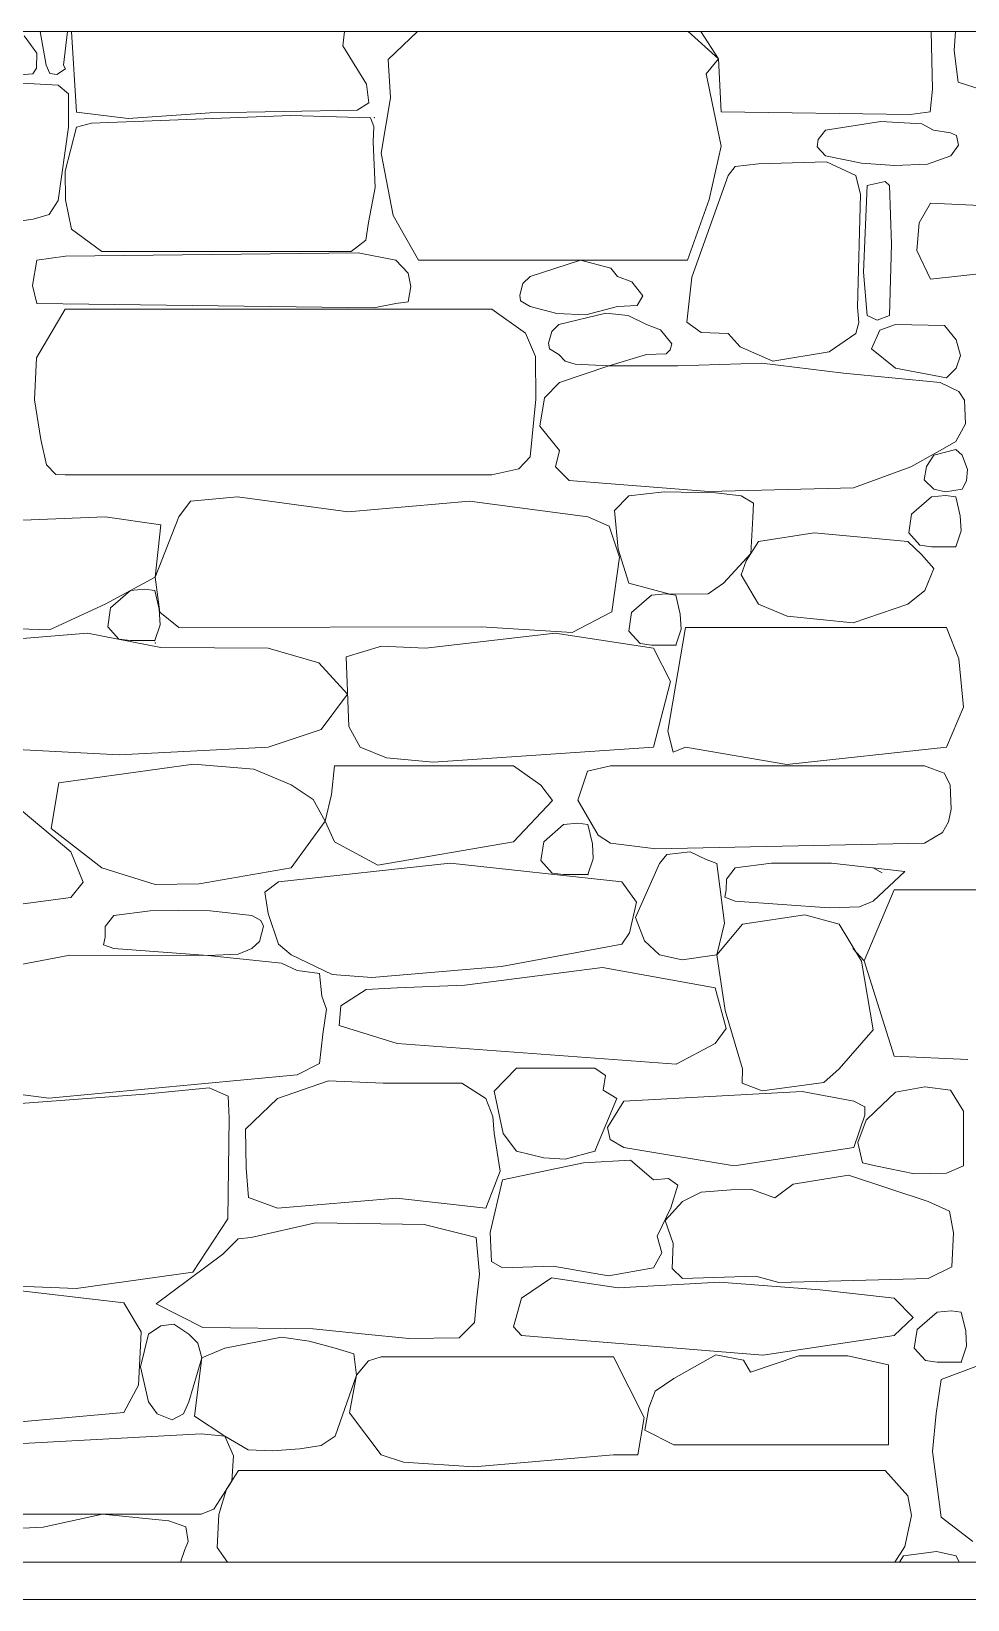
# Model space of a CAD drawing. Header units: millimetres. Extents: x 2399 to 111977, y 1313 to 59551.
# Drawn here: x 41307 to 42530, y 29122 to 31170 of the extents above; entities that cross this region are included whole.
import ezdxf

# ---------------------------------------------------------------- set-up
doc = ezdxf.new("R2010")
doc.units = ezdxf.units.MM
doc.layers.add('hatch1', color=7, linetype='Continuous', lineweight=20, true_color=0x6a6a6a)
doc.layers.add('main line', color=7, linetype='Continuous', lineweight=13)

# ---------------------------------------------------------------- blocks, each defined once
blk = doc.blocks.new('*X7')
at = {"layer": 'hatch1', "color": 251, "linetype": 'Continuous', "lineweight": 20, "true_color": 0x6a6a6a}
for p, q in [((37191.6, 7785.2), (37199.5, 7741.1)), ((37221.9, 7741.1), (37227, 7785.2)), ((37232.6, 7785.2), (37238.8, 7679.6)), ((37586.5, 7766.2), (37588.7, 7785.2)), ((37684.3, 7785.2), (37645.8, 7748.6)), ((38077, 7749.2), (38037.7, 7785.2)), ((38054.3, 7785.2), (38077, 7749.2)), ((38356.8, 7709.7), (38354.9, 7785.2)), ((38384.8, 7760.3), (38386.5, 7785.2)), ((37187.2, 7756.7), (37170.7, 7779.4)), ((37617.8, 7716.2), (37586.5, 7766.2)), ((37186.9, 7737.3), (37187.2, 7756.7)), ((37199.5, 7741.1), (37204, 7730.2)), ((37224.5, 7736.4), (37221.9, 7741.1)), ((37645.8, 7748.6), (37649, 7698.4)), ((38061.1, 7729.6), (38077, 7749.2)), ((38077, 7749.2), (38080.8, 7680)), ((38389.9, 7718.7), (38384.8, 7760.3)), ((37098, 7723.8), (37181.8, 7729.5)), ((37214.8, 7714.9), (37102.8, 7721)), ((37181.8, 7729.5), (37186.9, 7737.3)), ((37204, 7730.2), (37213.3, 7728.9)), ((37213.3, 7728.9), (37224.5, 7736.4)), ((38080.6, 7635.2), (38061.1, 7729.6)), ((37228.4, 7703.7), (37214.8, 7714.9)), ((37228.4, 7690.2), (37228.4, 7703.7)), ((37620.6, 7691.8), (37617.8, 7716.2)), ((38353.6, 7680), (38356.8, 7709.7)), ((38389.9, 7718.7), (38442.1, 7702.1)), ((37228.6, 7660.2), (37228.4, 7690.2)), ((37413.1, 7678.8), (37605.5, 7682.4)), ((37605.5, 7682.4), (37620.6, 7691.8)), ((37649, 7698.4), (37636.8, 7626.1)), ((38080.8, 7680), (38327.4, 7676.8)), ((38327.4, 7676.8), (38353.6, 7680)), ((37214.8, 7564.4), (37228.6, 7660.2)), ((37238.8, 7660.1), (37224.2, 7602.8)), ((37238.8, 7679.6), (37306.6, 7671.6)), ((37238.8, 7660.1), (37258.4, 7665.1)), ((37258.4, 7665.1), (37518.7, 7675.2)), ((37306.6, 7671.6), (37413.1, 7678.8)), ((37518.7, 7675.2), (37622.9, 7672.4)), ((37627.1, 7660.9), (37622.9, 7672.4)), ((37626.5, 7641), (37627.1, 7660.9)), ((38289.3, 7667.4), (38216.8, 7656.2)), ((38342.8, 7664.4), (38289.3, 7667.4)), ((38357.9, 7656.2), (38342.8, 7664.4)), ((37628.9, 7581.3), (37626.5, 7641)), ((38207.4, 7644), (38206.2, 7634.3)), ((38216.8, 7656.2), (38207.4, 7644)), ((38380.2, 7652.6), (38357.9, 7656.2)), ((38387.9, 7649.3), (38380.2, 7652.6)), ((38390.5, 7636.6), (38387.9, 7649.3)), ((37636.8, 7626.1), (37652.5, 7544.8)), ((38065.1, 7565.5), (38080.6, 7635.2)), ((38206.2, 7634.3), (38216.8, 7622.5)), ((38216.8, 7622.5), (38263.8, 7613.2)), ((38350.2, 7611.9), (38380.5, 7622.5)), ((38380.5, 7622.5), (38390.5, 7636.6)), ((37224.2, 7602.8), (37224.5, 7565.3)), ((38098.9, 7608.6), (38090, 7596.8)), ((38129.5, 7612.2), (38098.9, 7608.6)), ((38218.1, 7614.8), (38129.5, 7612.2)), ((38256.4, 7596.8), (38218.1, 7614.8)), ((38263.8, 7613.2), (38306.8, 7610.1)), ((38306.8, 7610.1), (38350.2, 7611.9)), ((37620.2, 7535.7), (37628.9, 7581.3)), ((38090, 7596.8), (38042.5, 7464)), ((38262.4, 7572), (38256.4, 7596.8)), ((38271.1, 7583.9), (38266.4, 7470.8)), ((38294.7, 7589.2), (38271.1, 7583.9)), ((38300.3, 7583.9), (38294.7, 7589.2)), ((38303.1, 7507.5), (38300.3, 7583.9)), ((37203.2, 7546), (37214.8, 7564.4)), ((37224.5, 7565.3), (37232.6, 7527)), ((38036.6, 7486.5), (38065.1, 7565.5)), ((38258.6, 7424.9), (38262.4, 7572)), ((38354, 7560.8), (38339.3, 7535.2)), ((38530.5, 7552.1), (38354, 7560.8)), ((37109.9, 7529.4), (37182.3, 7540.1)), ((37182.3, 7540.1), (37203.2, 7546)), ((37652.5, 7544.8), (37685.4, 7486.5)), ((37232.6, 7527), (37272.2, 7497.8)), ((37616.8, 7512.5), (37620.2, 7535.7)), ((38339.3, 7535.2), (38336, 7499.2)), ((37606.6, 7496), (37224.7, 7491.6)), ((37272.2, 7497.8), (37597.6, 7497.8)), ((37597.6, 7497.8), (37616.8, 7512.5)), ((37655.7, 7486.5), (37606.6, 7496)), ((38300.3, 7414.1), (38303.1, 7507.5)), ((38336, 7499.2), (38354, 7461.4)), ((37187.1, 7486.5), (37181.4, 7453.5)), ((37224.7, 7491.6), (37187.1, 7486.5)), ((37672.2, 7469.5), (37655.7, 7486.5)), ((37685.4, 7486.5), (38036.6, 7486.5)), ((37896.8, 7486.4), (37831.3, 7465.1)), ((37936.5, 7476), (37896.8, 7486.4)), ((37945.5, 7465.1), (37936.5, 7476)), ((37675.4, 7452.1), (37672.2, 7469.5)), ((37821.8, 7455.8), (37817.7, 7440.5)), ((37831.3, 7465.1), (37821.8, 7455.8)), ((37963.9, 7458.1), (37945.5, 7465.1)), ((37978.6, 7439.9), (37963.9, 7458.1)), ((38042.5, 7464), (38035.9, 7405.6)), ((38266.4, 7470.8), (38271.1, 7414.1)), ((38354, 7461.4), (38437.1, 7470.7)), ((37181.4, 7453.5), (37187.1, 7429.6)), ((37672.2, 7431.8), (37675.4, 7452.1)), ((37817.7, 7440.5), (37818.7, 7433.1)), ((37971.2, 7427), (37978.6, 7439.9)), ((37224, 7422.5), (37186.9, 7358.9)), ((37187.1, 7429.6), (37627, 7424.3)), ((37781.1, 7422.5), (37224, 7422.5)), ((37627, 7424.3), (37655.7, 7429.6)), ((37655.7, 7429.6), (37672.2, 7431.8)), ((37825.2, 7391.1), (37781.1, 7422.5)), ((37818.7, 7433.1), (37831.3, 7426.1)), ((37831.3, 7426.1), (37866.1, 7416.7)), ((37866.1, 7416.7), (37904.1, 7415.2)), ((37930.2, 7417.2), (37868.9, 7402.3)), ((37904.1, 7415.2), (37945.5, 7426.1)), ((37959.4, 7414), (37930.2, 7417.2)), ((37945.5, 7426.1), (37971.2, 7427)), ((37983.1, 7402.3), (37959.4, 7414)), ((38260.6, 7405.2), (38258.6, 7424.9)), ((38271.1, 7414.1), (38284.4, 7408)), ((38284.4, 7408), (38300.3, 7414.1)), ((37859.4, 7393.1), (37855.4, 7377.8)), ((37868.9, 7402.3), (37859.4, 7393.1)), ((38001.6, 7395.3), (37983.1, 7402.3)), ((38016.3, 7377.2), (38001.6, 7395.3)), ((38035.9, 7405.6), (38054.4, 7392.1)), ((38256.4, 7390.8), (38260.6, 7405.2)), ((38288, 7395.2), (38277.1, 7370.7)), ((38308.5, 7402.3), (38288, 7395.2)), ((38372.4, 7401.3), (38308.5, 7402.3)), ((38387.7, 7382.3), (38372.4, 7401.3)), ((37838.3, 7360.7), (37825.2, 7391.1)), ((37855.4, 7377.8), (37856.4, 7370.4)), ((38014, 7369.5), (38016.3, 7377.2)), ((38054.4, 7392.1), (38090, 7390.8)), ((38090, 7390.8), (38105.3, 7373.1)), ((38105.3, 7373.1), (38148.3, 7354.4)), ((38221.6, 7366.6), (38256.4, 7390.8)), ((38393.2, 7362.1), (38387.7, 7382.3)), ((37186.9, 7358.9), (37183.9, 7304.1)), ((37838.5, 7304.9), (37838.3, 7360.7)), ((37856.4, 7370.4), (37868.9, 7363.4)), ((37868.9, 7363.4), (37877.1, 7354.6)), ((37877.1, 7354.6), (37890.2, 7350.6)), ((37934.2, 7348.4), (37983.1, 7363.4)), ((37983.1, 7363.4), (38008.8, 7364.3)), ((38008.8, 7364.3), (38014, 7369.5)), ((38148.3, 7354.4), (38221.6, 7366.6)), ((38277.1, 7370.7), (38308.5, 7345.3)), ((38387.7, 7345.3), (38393.2, 7362.1)), ((37934.2, 7348.4), (37869.6, 7326.8)), ((37890.2, 7350.6), (37934.2, 7348.4)), ((38024, 7348.6), (37934.2, 7348.4)), ((38133.8, 7351.8), (38024, 7348.6)), ((38240.5, 7338.7), (38133.8, 7351.8)), ((38366.6, 7326.8), (38240.5, 7338.7)), ((38308.5, 7345.3), (38374.7, 7332.8)), ((38374.7, 7332.8), (38387.7, 7345.3)), ((37869.6, 7326.8), (37850, 7306.5)), ((38391.1, 7314.8), (38366.6, 7326.8)), ((38398.2, 7303.5), (38391.1, 7314.8)), ((37183.9, 7304.1), (37192.3, 7252.2)), ((37831.1, 7229.6), (37838.5, 7304.9)), ((37850, 7306.5), (37843.8, 7269.7)), ((38399.6, 7272.7), (38398.2, 7303.5)), ((38386.9, 7249.5), (38399.6, 7272.7)), ((37192.3, 7252.2), (37200, 7219.2)), ((37843.8, 7269.7), (37869.6, 7237.7)), ((38366.6, 7237.7), (38386.9, 7249.5)), ((37816.6, 7213.7), (37831.1, 7229.6)), ((37869.6, 7237.7), (37864.5, 7216.5)), ((38328.5, 7216.5), (38366.6, 7237.7)), ((38358.3, 7231.8), (38348.7, 7216.9)), ((38387.2, 7239.1), (38358.3, 7231.8)), ((38395.4, 7231.8), (38387.2, 7239.1)), ((38402.1, 7213.2), (38395.4, 7231.8)), ((37200, 7219.2), (37211.8, 7206.5)), ((37781.1, 7206), (37816.6, 7213.7)), ((37864.5, 7216.5), (37882, 7198.8)), ((38253.4, 7188.9), (38328.5, 7216.5)), ((38348.7, 7216.9), (38345.9, 7199.4)), ((38401.1, 7198.2), (38402.1, 7213.2)), ((37211.8, 7206.5), (37224, 7206)), ((37224, 7206), (37781.1, 7206)), ((37882, 7198.8), (37914.9, 7196)), ((37914.9, 7196), (38064.7, 7184.3)), ((38064.7, 7184.3), (38253.4, 7188.9)), ((38345.9, 7199.4), (38358.3, 7187.5)), ((38395.4, 7187.5), (38401.1, 7198.2)), ((37387.9, 7171.5), (37372.5, 7151.4)), ((37449.1, 7177.3), (37387.9, 7171.5)), ((37593.5, 7157.8), (37449.1, 7177.3)), ((37752.1, 7171.9), (37593.5, 7157.8)), ((37906.7, 7151.4), (37752.1, 7171.9)), ((37960.1, 7178.8), (37941.2, 7159.4)), ((38006.2, 7183.7), (37960.1, 7178.8)), ((38073.2, 7182.6), (38006.2, 7183.7)), ((38106.8, 7178.8), (38073.2, 7182.6)), ((38123.1, 7169), (38106.8, 7178.8)), ((38122, 7150.5), (38123.1, 7169)), ((38355.2, 7177.5), (38329.2, 7154.9)), ((38373.7, 7179.1), (38355.2, 7177.5)), ((38358.3, 7187.5), (38373.5, 7183.7)), ((38373.5, 7183.7), (38395.4, 7187.5)), ((38386.9, 7177.5), (38373.7, 7179.1)), ((38392.7, 7152.4), (38386.9, 7177.5)), ((37276.2, 7151.4), (37089.7, 7143.5)), ((37349.1, 7140.9), (37276.2, 7151.4)), ((37372.5, 7151.4), (37341.7, 7072.6)), ((37934.4, 7139.1), (37906.7, 7151.4)), ((37941.2, 7159.4), (37946.2, 7109.2)), ((38119.2, 7103.4), (38122, 7150.5)), ((38329.2, 7154.9), (38325.5, 7130.4)), ((38393.9, 7132.8), (38392.7, 7152.4)), ((37341.7, 7072.6), (37349.1, 7140.9)), ((37947.8, 7098.5), (37934.4, 7139.1)), ((38202, 7130.3), (38129.5, 7119.1)), ((38324.4, 7119.1), (38202, 7130.3)), ((38325.5, 7130.4), (38340.2, 7114.1)), ((38386.9, 7112.2), (38393.9, 7132.8)), ((37946.2, 7109.2), (37960.1, 7064.6)), ((38129.5, 7119.1), (38113.3, 7093.6)), ((38342.2, 7102), (38324.4, 7119.1)), ((38340.2, 7114.1), (38355.2, 7112.2)), ((38355.2, 7112.2), (38386.9, 7112.2)), ((37937.9, 7027.1), (37947.8, 7098.5)), ((38083.6, 7064.6), (38119.2, 7103.4)), ((38113.3, 7093.6), (38106.8, 7075.6)), ((38358.3, 7083.6), (38342.2, 7102)), ((37276.2, 7037.2), (37341.7, 7072.6)), ((37341.7, 7072.6), (37347.8, 7026.7)), ((38106.8, 7075.6), (38129.5, 7037.2)), ((38346.8, 7055), (38358.3, 7083.6)), ((37309.4, 7055), (37283.4, 7032.4)), ((37327.9, 7056.6), (37309.4, 7055)), ((37341.3, 7055), (37327.9, 7056.6)), ((37346.8, 7030.8), (37341.3, 7055)), ((37960.1, 7064.6), (38013.6, 7050.3)), ((37989.9, 7049.1), (37963.8, 7026.5)), ((38008.3, 7050.7), (37989.9, 7049.1)), ((38021.5, 7049.1), (38008.3, 7050.7)), ((38013.6, 7050.3), (38063.5, 7050.9)), ((38027.3, 7024), (38021.5, 7049.1)), ((38063.5, 7050.9), (38083.6, 7064.6)), ((38324.4, 7037.2), (38346.8, 7055)), ((37203.9, 7003.6), (37276.2, 7037.2)), ((37283.4, 7032.4), (37279.7, 7007.8)), ((37348.1, 7010.3), (37346.8, 7030.8)), ((37347.8, 7026.7), (37372.5, 7006.9)), ((37886.3, 7000.3), (37937.9, 7027.1)), ((37963.8, 7026.5), (37960.1, 7001.9)), ((38129.5, 7037.2), (38166.8, 7021.7)), ((38253.2, 7012.9), (38324.4, 7037.2)), ((36890.3, 7013.5), (37203.9, 7003.6)), ((37279.7, 7007.8), (37294.4, 6991.6)), ((37341.1, 6989.6), (37348.1, 7010.3)), ((37372.5, 7006.9), (37767.4, 7007.5)), ((37767.4, 7007.5), (37886.3, 7000.3)), ((38033.9, 7006.9), (38010.9, 6871.5)), ((38021.5, 6983.7), (38028.5, 7004.4)), ((38028.5, 7004.4), (38027.3, 7024)), ((38375, 7006.9), (38033.9, 7006.9)), ((38166.8, 7021.7), (38253.2, 7012.9)), ((38390.8, 6965.9), (38375, 7006.9)), ((37253.4, 6999.2), (37016.1, 6979.8)), ((37348.9, 6980.8), (37253.4, 6999.2)), ((37294.4, 6991.6), (37309.4, 6989.6)), ((37309.4, 6989.6), (37341.1, 6989.6)), ((37864.1, 6999.2), (37694.7, 6979.8)), ((37992.3, 6979.8), (37864.1, 6999.2)), ((37960.1, 7001.9), (37974.9, 6985.7)), ((37974.9, 6985.7), (37989.9, 6983.7)), ((37989.9, 6983.7), (38021.5, 6983.7)), ((37489.1, 6979.8), (37348.9, 6980.8)), ((37555.3, 6960.6), (37489.1, 6979.8)), ((37637.1, 6982.4), (37591.2, 6968.6)), ((37591.2, 6968.6), (37594.7, 6877.6)), ((37694.7, 6979.8), (37637.1, 6982.4)), ((38014.7, 6936.1), (37992.3, 6979.8)), ((38396.9, 6902.5), (38390.8, 6965.9)), ((37592.8, 6919.7), (37555.3, 6960.6)), ((37992.3, 6850.4), (38014.7, 6936.1)), ((37558.4, 6873.4), (37592.8, 6919.7)), ((38375, 6850.4), (38396.9, 6902.5)), ((37489.1, 6850.4), (37558.4, 6873.4)), ((37594.7, 6877.6), (37609.2, 6850.4)), ((38010.9, 6871.5), (38018.1, 6844)), ((37100.5, 6850.4), (37294.6, 6840.6)), ((37294.6, 6840.6), (37489.1, 6850.4)), ((37609.2, 6850.4), (37643.6, 6836.4)), ((37704.7, 6831), (37992.3, 6850.4)), ((38018.1, 6844), (38033.9, 6850.4)), ((38033.9, 6850.4), (38166.4, 6828)), ((38166.4, 6828), (38375, 6850.4)), ((37391.7, 6828.3), (37215.8, 6804)), ((37470.5, 6821.8), (37391.7, 6828.3)), ((37519.2, 6801.3), (37470.5, 6821.8)), ((37575.8, 6826), (37572.1, 6788.6)), ((37809.4, 6826), (37575.8, 6826)), ((37643.6, 6836.4), (37704.7, 6831)), ((37845.4, 6800.8), (37809.4, 6826)), ((37936.2, 6826), (37906.3, 6819.3)), ((38346.1, 6826), (37936.2, 6826)), ((38372, 6816.3), (38346.1, 6826)), ((37215.8, 6804), (37206, 6744.3)), ((37548, 6782.1), (37519.2, 6801.3)), ((37860.3, 6780.6), (37845.4, 6800.8)), ((37906.3, 6819.3), (37893.5, 6781.4)), ((38379.6, 6801.3), (38372, 6816.3)), ((38380.8, 6769.5), (38379.6, 6801.3)), ((37563.7, 6753.8), (37548, 6782.1)), ((37572.1, 6788.6), (37563.7, 6753.8)), ((37809.4, 6726.9), (37860.3, 6780.6)), ((37893.5, 6781.4), (37920, 6735.5)), ((37231.6, 6713.9), (37166.6, 6768)), ((38377.4, 6753), (38380.8, 6769.5)), ((37206, 6744.3), (37272.2, 6692.7)), ((37519.2, 6692.7), (37563.7, 6753.8)), ((37563.7, 6753.8), (37575.8, 6726.9)), ((37875, 6749.5), (37849, 6726.9)), ((37893.4, 6751.1), (37875, 6749.5)), ((37906.7, 6749.5), (37893.4, 6751.1)), ((37912.5, 6724.4), (37906.7, 6749.5)), ((38346.1, 6725), (38369.8, 6739.2)), ((38369.8, 6739.2), (38377.4, 6753)), ((37575.8, 6726.9), (37632.5, 6696.5)), ((37632.5, 6696.5), (37809.4, 6726.9)), ((37849, 6726.9), (37845.3, 6702.3)), ((37913.7, 6704.8), (37912.5, 6724.4)), ((37920, 6735.5), (37936.2, 6725)), ((37936.2, 6725), (37995.3, 6717.8)), ((37995.3, 6717.8), (38346.1, 6725)), ((37247.6, 6674.3), (37231.6, 6713.9)), ((37726.9, 6699.2), (37502.6, 6674.8)), ((37950.8, 6674.8), (37726.9, 6699.2)), ((37845.3, 6702.3), (37860, 6686.1)), ((37906.7, 6684.1), (37913.7, 6704.8)), ((38000.3, 6698.6), (37968.8, 6628)), ((38009.8, 6710.3), (38000.3, 6698.6)), ((38040, 6713.9), (38009.8, 6710.3)), ((38061.2, 6703.8), (38040, 6713.9)), ((38074.9, 6698.6), (38061.2, 6703.8)), ((38085.1, 6620.7), (38074.9, 6698.6)), ((38146.2, 6699), (38098.9, 6692.7)), ((38183.7, 6699.2), (38146.2, 6699)), ((38224.6, 6698.9), (38183.7, 6699.2)), ((38320.4, 6688.1), (38224.6, 6698.9)), ((37272.2, 6692.7), (37341.7, 6671.3)), ((37399, 6672), (37519.2, 6692.7)), ((37860, 6686.1), (37875, 6684.1)), ((37875, 6684.1), (37906.7, 6684.1)), ((38087.8, 6678.2), (38087.4, 6664.3)), ((38098.9, 6692.7), (38087.8, 6678.2)), ((38290.9, 6686.3), (38279.2, 6692.7)), ((38279.2, 6649.5), (38320.4, 6688.1)), ((37231.6, 6654), (37247.6, 6674.3)), ((37341.7, 6671.3), (37399, 6672)), ((37502.6, 6674.8), (37485, 6661.2)), ((37485, 6661.2), (37489.1, 6633.2)), ((37970.1, 6648), (37950.8, 6674.8)), ((38087.4, 6664.3), (38085.6, 6654.4)), ((38306.5, 6664.3), (38267.4, 6571.3)), ((38438.3, 6664.3), (38306.5, 6664.3)), ((37067.2, 6632.7), (37231.6, 6654)), ((37335, 6636.9), (37287.7, 6630.7)), ((37372.5, 6637.1), (37335, 6636.9)), ((37413.3, 6636.8), (37372.5, 6637.1)), ((37467.9, 6630.7), (37413.3, 6636.8)), ((37960.8, 6608), (37970.1, 6648)), ((38085.6, 6654.4), (38098.9, 6649.5)), ((38098.9, 6649.5), (38221.8, 6640.5)), ((38221.8, 6640.5), (38261.3, 6642.1)), ((38261.3, 6642.1), (38279.2, 6649.5)), ((37276.6, 6616.2), (37276.2, 6602.2)), ((37287.7, 6630.7), (37276.6, 6616.2)), ((37479.7, 6624.2), (37467.9, 6630.7)), ((37477.8, 6596.7), (37483.1, 6616.6)), ((37483.1, 6616.6), (37479.7, 6624.2)), ((37489.1, 6633.2), (37502.6, 6593)), ((37968.8, 6628), (37980.5, 6597.4)), ((38074.9, 6579.1), (38085.1, 6620.7)), ((38108.5, 6619.4), (38074.9, 6579.1)), ((38190, 6631.3), (38108.5, 6619.4)), ((38234.6, 6619.4), (38190, 6631.3)), ((38263.9, 6571.2), (38234.6, 6619.4)), ((37276.2, 6602.2), (37274.4, 6592.4)), ((37467.9, 6587.5), (37477.8, 6596.7)), ((37950.8, 6593), (37960.8, 6608)), ((37980.5, 6597.4), (38000.3, 6579.1)), ((37230.3, 6578.7), (37123, 6558.7)), ((37410.6, 6578.4), (37230.3, 6578.7)), ((37274.4, 6592.4), (37287.7, 6587.5)), ((37287.7, 6587.5), (37410.6, 6578.4)), ((37410.6, 6578.4), (37450, 6580)), ((37506.5, 6568.6), (37410.6, 6578.4)), ((37450, 6580), (37467.9, 6587.5)), ((37502.6, 6593), (37519.2, 6579.2)), ((37519.2, 6579.2), (37572.7, 6553.8)), ((37793.9, 6563.9), (37950.8, 6593)), ((38000.3, 6579.1), (38029.6, 6572.7)), ((38029.6, 6572.7), (38074.9, 6579.1)), ((38074.9, 6579.1), (38086, 6506.6)), ((38252.6, 6587.6), (38267.4, 6571.3)), ((37527, 6558.7), (37506.5, 6568.6)), ((37556.3, 6555.1), (37527, 6558.7)), ((37559.2, 6525.5), (37556.3, 6555.1)), ((37572.7, 6553.8), (37624.4, 6549.6)), ((37624.4, 6549.6), (37793.9, 6563.9)), ((37925.7, 6562.6), (37745.8, 6539.5)), ((38072.9, 6536.2), (37925.7, 6562.6)), ((38279.2, 6481.2), (38263.9, 6571.2)), ((38267.4, 6571.3), (38306.5, 6447.1)), ((37617.3, 6533.8), (37584.1, 6512.5)), ((37657.7, 6536.2), (37617.3, 6533.8)), ((37745.8, 6539.5), (37657.7, 6536.2)), ((38087.4, 6482.9), (38072.9, 6536.2)), ((37565.2, 6508.3), (37559.2, 6525.5)), ((37584.1, 6512.5), (37582.1, 6487.2)), ((37560.4, 6475.7), (37565.2, 6508.3)), ((38086, 6506.6), (38108.5, 6430.6)), ((37556.1, 6437.2), (37560.4, 6475.7)), ((37582.1, 6487.2), (37657.7, 6463.6)), ((38072.9, 6463.6), (38087.4, 6482.9)), ((38234.6, 6430.6), (38279.2, 6481.2)), ((37657.7, 6463.6), (38021.8, 6436.5)), ((38021.8, 6436.5), (38072.9, 6463.6)), ((37527, 6422.7), (37556.1, 6437.2)), ((37813.5, 6431.3), (37784.2, 6401.3)), ((37915.8, 6431.3), (37813.5, 6431.3)), ((37929.7, 6421.6), (37915.8, 6431.3)), ((38108.5, 6430.6), (38107.9, 6411.8)), ((38214.8, 6412.7), (38234.6, 6430.6)), ((38306.5, 6447.1), (38402.8, 6442.4)), ((37203, 6392), (37527, 6422.7)), ((37568, 6414.6), (37501.2, 6391.7)), ((37639.4, 6411.5), (37568, 6414.6)), ((37742.2, 6411.5), (37639.4, 6411.5)), ((37773.2, 6391.7), (37742.2, 6411.5)), ((37926.5, 6402.4), (37929.7, 6421.6)), ((38107.9, 6411.8), (38134.3, 6401.6)), ((38134.3, 6401.6), (38214.8, 6412.7)), ((37139.2, 6400.6), (37203, 6392)), ((37328.2, 6397.5), (37148.3, 6384)), ((37412.3, 6405.8), (37328.2, 6397.5)), ((37436.9, 6394.9), (37412.3, 6405.8)), ((37438.5, 6365.9), (37436.9, 6394.9)), ((37501.2, 6391.7), (37459.5, 6351.5)), ((37782.7, 6368.2), (37773.2, 6391.7)), ((37784.2, 6401.3), (37796, 6345.8)), ((37915.8, 6323), (37944.6, 6391.8)), ((37944.6, 6391.8), (37926.5, 6402.4)), ((38186.4, 6401), (37953.4, 6388.4)), ((38253.7, 6388.4), (38186.4, 6401)), ((38308.1, 6399.8), (38282.1, 6375.2)), ((38346.7, 6407.1), (38308.1, 6399.8)), ((38379.9, 6402.7), (38346.7, 6407.1)), ((38397, 6375.2), (38379.9, 6402.7)), ((37953.4, 6388.4), (37932.2, 6353.8)), ((38268.3, 6381), (38253.7, 6388.4)), ((38253.7, 6327.6), (38268.3, 6370.1)), ((38268.3, 6370.1), (38268.3, 6381)), ((38282.1, 6375.2), (38270, 6363.6)), ((38397, 6303.9), (38397, 6375.2)), ((37436.7, 6234.7), (37438.5, 6365.9)), ((37459.5, 6351.5), (37460.5, 6300.8)), ((37784.2, 6346.6), (37782.7, 6368.2)), ((37932.2, 6353.8), (37935.7, 6338)), ((38270, 6363.6), (38258.9, 6334.3)), ((37792.3, 6297), (37784.2, 6346.6)), ((37796, 6345.8), (37813.5, 6323)), ((37935.7, 6338), (37953.4, 6327.6)), ((38258.9, 6334.3), (38265.3, 6307.5)), ((37901.1, 6307.5), (37795, 6285.4)), ((37813.5, 6323), (37849.2, 6314.3)), ((37849.2, 6314.3), (37877, 6312.5)), ((37877, 6312.5), (37915.8, 6323)), ((37962.4, 6311.1), (37901.1, 6307.5)), ((37953.4, 6327.6), (38097.8, 6303.8)), ((37992.3, 6285.4), (37962.4, 6311.1)), ((38097.8, 6303.8), (38253.7, 6327.6)), ((38265.3, 6307.5), (38282.1, 6303.9)), ((37460.5, 6300.8), (37463.7, 6262.5)), ((37773.2, 6248.4), (37792.3, 6297)), ((38011.8, 6287.4), (37992.3, 6285.4)), ((38024.1, 6278.5), (38011.8, 6287.4)), ((38247, 6291.4), (38174.7, 6279.9)), ((38350.8, 6257), (38247, 6291.4)), ((38282.1, 6303.9), (38333, 6293.1)), ((38333, 6293.1), (38375, 6294.2)), ((38375, 6294.2), (38397, 6303.9)), ((37795, 6285.4), (37779.1, 6216.9)), ((38015, 6248.7), (38024.1, 6278.5)), ((38054.5, 6269.2), (38030, 6257)), ((38093.8, 6272.2), (38054.5, 6269.2)), ((38119.4, 6273.1), (38093.8, 6272.2)), ((38150.7, 6261.9), (38119.4, 6273.1)), ((38174.7, 6279.9), (38150.7, 6261.9)), ((37463.7, 6262.5), (37501.2, 6248.4)), ((37501.2, 6248.4), (37656.8, 6261.7)), ((37656.8, 6261.7), (37773.2, 6248.4)), ((37996.9, 6212.1), (38015, 6248.7)), ((38030, 6257), (38007.5, 6232.4)), ((38378.8, 6244.4), (38350.8, 6257)), ((37390.9, 6165.1), (37436.7, 6234.7)), ((37550.9, 6229.5), (37467.1, 6210.2)), ((37692.9, 6227), (37550.9, 6229.5)), ((37760.7, 6210.2), (37692.9, 6227)), ((38007.5, 6232.4), (38018.1, 6202.3)), ((38384, 6216.4), (38378.8, 6244.4)), ((37449.9, 6208.3), (37429.8, 6188.6)), ((37467.1, 6210.2), (37449.9, 6208.3)), ((37765.3, 6162.3), (37760.7, 6210.2)), ((37779.1, 6216.9), (37780.8, 6178.9)), ((38003.1, 6190.1), (37996.9, 6212.1)), ((38381.7, 6171.7), (38384, 6216.4)), ((37429.8, 6188.6), (37342.8, 6123.7)), ((37992.3, 6170.5), (38003.1, 6190.1)), ((38018.1, 6202.3), (38016.7, 6169.7)), ((37238.5, 6143.4), (37390.9, 6165.1)), ((37780.8, 6178.9), (37795, 6170.5)), ((37795, 6170.5), (37861.5, 6172.9)), ((37861.5, 6172.9), (37933.6, 6160.2)), ((37933.6, 6160.2), (37992.3, 6170.5)), ((38016.7, 6169.7), (38030, 6156.7)), ((38350.8, 6156.7), (38381.7, 6171.7)), ((37300.6, 6125), (37123.1, 6145.6)), ((37139.7, 6147.3), (37238.5, 6143.4)), ((37760.7, 6123.7), (37765.3, 6162.3)), ((37859.1, 6157.6), (37820.1, 6130.9)), ((37946, 6144.5), (37859.1, 6157.6)), ((38078.4, 6151.8), (37946, 6144.5)), ((38030, 6156.7), (38126, 6159.7)), ((38209.6, 6141.9), (38078.4, 6151.8)), ((38126, 6159.7), (38155.9, 6151.5)), ((38155.9, 6151.5), (38350.8, 6156.7)), ((37323.2, 6087.2), (37300.6, 6125)), ((37342.8, 6123.7), (37403.8, 6092.7)), ((37758.8, 6099.3), (37760.7, 6123.7)), ((37820.1, 6130.9), (37809.4, 6093.3)), ((38306.5, 6130.9), (38209.6, 6141.9)), ((38331.3, 6105.6), (38306.5, 6130.9)), ((38306.5, 6082.1), (38331.3, 6105.6)), ((38362.5, 6112.8), (38336.5, 6090.2)), ((38381, 6114.4), (38362.5, 6112.8)), ((38394.2, 6112.8), (38381, 6114.4)), ((38400, 6087.7), (38394.2, 6112.8)), ((37322.3, 6068.7), (37323.2, 6087.2)), ((37332.9, 6084.1), (37322.3, 6041.1)), ((37349.1, 6094.7), (37332.9, 6084.1)), ((37366.1, 6097.1), (37349.1, 6094.7)), ((37385.7, 6084.1), (37366.1, 6097.1)), ((37397.4, 6072.3), (37385.7, 6084.1)), ((37403.8, 6092.7), (37547.8, 6090.7)), ((37547.8, 6090.7), (37611.6, 6084.4)), ((37611.6, 6084.4), (37672.9, 6078.1)), ((37738.4, 6079.2), (37758.8, 6099.3)), ((37809.4, 6093.3), (37820.1, 6082.1)), ((38336.5, 6090.2), (38332.8, 6065.6)), ((38401.2, 6068.1), (38400, 6087.7)), ((37319.9, 6017.2), (37322.3, 6068.7)), ((37402.6, 6053.2), (37397.4, 6072.3)), ((37432.6, 6065.6), (37402.6, 6053.2)), ((37506.4, 6079.9), (37432.6, 6065.6)), ((37542.9, 6074.6), (37506.4, 6079.9)), ((37576.5, 6065.6), (37542.9, 6074.6)), ((37600.9, 6058.2), (37576.5, 6065.6)), ((37672.9, 6078.1), (37738.4, 6079.2)), ((37820.1, 6082.1), (38134.9, 6056.3)), ((38134.9, 6056.3), (38306.5, 6082.1)), ((38332.8, 6065.6), (38347.5, 6049.4)), ((38394.2, 6047.4), (38401.2, 6068.1)), ((37385.7, 5995.6), (37402.6, 6053.2)), ((37402.6, 6053.2), (37393.2, 5977)), ((37604.5, 6030.3), (37600.9, 6058.2)), ((37620, 6049.1), (37604.5, 6030.3)), ((37636.6, 6054.4), (37620, 6049.1)), ((37940.2, 6054.4), (37636.6, 6054.4)), ((37980.3, 5975), (37940.2, 6054.4)), ((38073.7, 6056.9), (38018.7, 6026)), ((38109.7, 6050), (38073.7, 6056.9)), ((38118.9, 6034.3), (38109.7, 6050)), ((38181.9, 6055.8), (38118.9, 6034.3)), ((38246, 6055.5), (38181.9, 6055.8)), ((38299, 6044), (38246, 6055.5)), ((38299, 5939.5), (38299, 6044)), ((38347.5, 6049.4), (38362.5, 6047.4)), ((38362.5, 6047.4), (38394.2, 6047.4)), ((38413, 6041.8), (38368.1, 6024.7)), ((37322.3, 6041.1), (37332.9, 5995.6)), ((37576.5, 5950.7), (37604.5, 6030.3)), ((37604.5, 6030.3), (37595.6, 5981.3)), ((38018.7, 6026), (37994.4, 6009.4)), ((38368.1, 6024.7), (38361.6, 5980.4)), ((37300.6, 5981.8), (37319.9, 6017.2)), ((37994.4, 6009.4), (37986.1, 5987.6)), ((37161, 5969.1), (37300.6, 5981.8)), ((37332.9, 5995.6), (37344.2, 5979.8)), ((37363.9, 5972.2), (37378.6, 5980)), ((37378.6, 5980), (37385.7, 5995.6)), ((37595.6, 5981.3), (37636.6, 5926.3)), ((37986.1, 5987.6), (37980.9, 5958.7)), ((38361.6, 5980.4), (38356.6, 5930.6)), ((37344.2, 5979.8), (37363.9, 5972.2)), ((37393.2, 5977), (37432.6, 5950.7)), ((37972, 5926.4), (37980.3, 5975)), ((37401.6, 5954), (36892, 5925.6)), ((37432.6, 5950.7), (37401.6, 5954)), ((37443.8, 5925), (37432.6, 5950.7)), ((37432.6, 5950.7), (37462.9, 5933)), ((37558.5, 5938.4), (37576.5, 5950.7)), ((37980.9, 5958.7), (38018.7, 5939.5)), ((38018.7, 5939.5), (38299, 5939.5)), ((37441.8, 5892), (37443.8, 5925)), ((37462.9, 5933), (37494.8, 5931.6)), ((37494.8, 5931.6), (37530.4, 5934.1)), ((37530.4, 5934.1), (37558.5, 5938.4)), ((37636.6, 5926.3), (37665.7, 5916.9)), ((37757.6, 5910.9), (37940.2, 5926.3)), ((37940.2, 5926.3), (37972, 5926.4)), ((38356.6, 5930.6), (38368.1, 5845.1)), ((37450.4, 5905.9), (37434.6, 5881.4)), ((38294.7, 5905.9), (37450.4, 5905.9)), ((37665.7, 5916.9), (37757.6, 5910.9)), ((38324.4, 5872.9), (38294.7, 5905.9)), ((37418.2, 5855.3), (37441.8, 5892)), ((37434.6, 5881.4), (37424.7, 5848.4)), ((38329, 5847.1), (38324.4, 5872.9)), ((36892, 5849.1), (37401.6, 5849.1)), ((37273, 5848.9), (37195.6, 5831.8)), ((37359.3, 5840.2), (37273, 5848.9)), ((37381.5, 5832.4), (37359.3, 5840.2)), ((37401.6, 5849.1), (37418.2, 5855.3)), ((37424.7, 5848.4), (37422.7, 5805.5)), ((38320.4, 5806.8), (38329, 5847.1)), ((38368.1, 5845.1), (38409.4, 5813.2)), ((37195.6, 5831.8), (37168.5, 5830.5)), ((37384.7, 5813.4), (37381.5, 5832.4)), ((37374.8, 5786.1), (37379.9, 5801.4)), ((37379.9, 5801.4), (37384.7, 5813.4)), ((37422.7, 5805.5), (37436.1, 5786.1)), ((38307.5, 5786.1), (38320.4, 5806.8)), ((38362, 5800), (38318.8, 5794.3)), ((38387.7, 5794.3), (38362, 5800)), ((38318.8, 5794.3), (38313.3, 5786.1)), ((38391.5, 5786.1), (38387.7, 5794.3))]:
    blk.add_line(p, q, dxfattribs=at)
for p in [(37627.7, 7672.6), (38386.9, 7112.2), (37341.1, 6989.6), (37342, 6986.4), (38021.5, 6983.7), (37906.7, 6684.1), (37915.8, 6323), (38394.2, 6047.4)]:
    blk.add_point(p, dxfattribs=at)
blk = doc.blocks.new('Штриховка_4', base_point=(0, 2500))
at = {"layer": 'main line', "color": 7, "linetype": 'Continuous', "lineweight": 13}
for p, q in [((32955.1, 7785.2), (44567.3, 7785.2)), ((44567.3, 5786.1), (32955.1, 5786.1))]:
    blk.add_line(p, q, dxfattribs=at)
at = {"layer": 'hatch1', "color": 251, "linetype": 'Continuous', "lineweight": 20, "true_color": 0x6a6a6a}
blk.add_blockref('*X7', (0, 0), dxfattribs=at)

msp = doc.modelspace()

# ---------------------------------------------------------------- linework, layer by layer
at = {"layer": 'main line', "color": 7, "linetype": 'Continuous', "lineweight": 13}
for p, q in [((48200.1743, 31170.1973), (36854.7223, 31170.1973)), ((49845.2104, 29171.0932), (35985.6637, 29171.0932)), ((36007.9124, 29122.3094), (49782.284, 29122.3094))]:
    msp.add_line(p, q, dxfattribs=at)

# ---------------------------------------------------------------- block references
at = {"layer": 'hatch1', "color": 251, "linetype": 'Continuous', "lineweight": 20, "true_color": 0x6a6a6a}
msp.add_blockref('Штриховка_4', (4127.3381, 25885.0247), dxfattribs=at)

doc.saveas('drawing.dxf')
